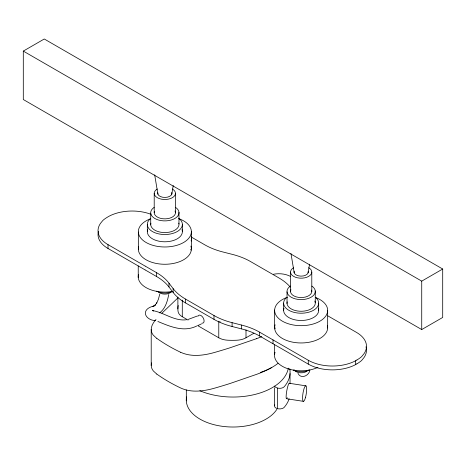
<?xml version="1.0" encoding="UTF-8"?>
<svg xmlns="http://www.w3.org/2000/svg" width="466" height="466" viewBox="0 0 466 466"><rect width="100%" height="100%" fill="white"/><g stroke="black" fill="none" stroke-linecap="round" stroke-linejoin="round"><path stroke-width="0.7" d="M177.89 297.098L177.89 308.865M178.973 223.983L178.973 212.298M274.509 405.735L274.509 387.724M315.278 302.679L315.278 290.994M156.78 374.093L153.43 371.029A23.195 13.392 0 0 1 151.59 367.709L151.211 365.344L151.211 329.631C151.211 325.728 153.512 322.303 155.999 319.484M151.211 365.344L151.502 362.863M171.803 194.153L173.241 185.52M308.108 272.849L309.546 264.216M168.709 294.529C167.463 301.269 165.389 308.678 159.558 312.907M159.762 294.128L158.382 299.347L156.483 303.459L156.885 302.824L154.875 305.37L155.463 304.787L153.728 306.046L154.456 305.76L152.702 306.453L153.43 306.168C140.709 309.139 144.32 319.839 155.545 320.725M309.89 370.388C308.83 375.841 300.826 379.44 297.99 373.371M161.935 313.169L177.756 298.048M356.898 360.002L355.558 360.789A34.105 19.688 0 0 1 308.282 360.259L259.667 332.2A59.31 34.239 0 0 0 241.569 325.058L232.091 322.658A59.31 34.239 0 0 1 213.993 315.517L185.52 299.073A59.31 34.239 0 0 1 173.148 288.623L168.989 283.153A59.31 34.239 0 0 0 156.617 272.703L145.217 266.121M356.898 363.841L355.558 364.633A34.105 19.688 0 0 1 308.282 364.103L259.667 336.044A59.31 34.239 0 0 0 241.569 328.903L232.091 326.503A59.31 34.239 0 0 1 213.993 319.356L185.52 302.917A59.31 34.239 0 0 1 173.148 292.467L168.989 286.998A59.31 34.239 0 0 0 156.617 276.548L145.217 269.965M23.3 51.097L44.27 38.993L442.7 269.022L442.7 317.451L421.73 329.561L23.3 99.526L23.3 51.097L421.73 281.132L442.7 269.022M197.601 325.565L218.775 337.792A14.533 8.388 0 0 0 227.845 340.221A54.499 31.467 0 0 0 236.938 340.221A14.533 8.394 0 0 0 246.001 337.792L253.888 333.237M197.421 315.971L188.287 319.379M201.376 323.94L198.091 325.443M196.786 325.973C183.814 332.526 170.113 326.532 157.858 321.476M256.696 338.625L230.058 347.77A410.622 237.072 0 0 1 214.407 352.5C203.543 355.558 191.316 357.195 180.721 352.302M273.606 274.229C279.35 273.158 285.483 273.781 290.702 276.495M186.423 319.758C174.465 321.377 164.213 312.604 152.714 310.589L153.518 310.909L152.469 310.391L153.215 310.886L152.865 310.612M289.071 383.244L305.935 385.848M286.677 398.75L303.465 401.348M289.759 368.682A57.085 32.958 0 0 1 285.728 384.84L284.266 386.704A5.178 2.994 0 0 1 277.375 388.032L275.866 387.386A5.394 3.116 0 0 1 274.66 386.052M289.101 398.896A57.085 32.958 0 0 1 285.728 405.42L284.266 407.29A5.178 2.994 0 0 1 277.375 408.612L275.866 407.966A5.394 3.116 0 0 1 274.789 404.902M191.037 236.879L204.854 244.854A59.31 34.239 0 0 0 222.958 251.995L232.429 254.401A59.31 34.239 0 0 1 250.533 261.543L279.006 277.981A59.31 34.239 0 0 1 290.207 286.986M327.837 315.855L356.513 332.415A34.105 19.688 0 0 1 363.975 353.764L361.773 356.461A19.665 11.353 0 0 1 360.742 357.387L360.538 357.544A45.056 26.014 0 0 1 356.886 359.991M191.037 240.724L191.514 240.998L191.514 237.153M150.902 214.278A34.105 19.688 0 0 0 108.962 216.271L107.623 217.057A45.068 26.02 0 0 0 103.965 219.503L103.778 219.672A19.624 11.33 0 0 0 102.747 220.593L100.545 223.29A34.105 19.688 0 0 0 108.013 244.638L145.066 266.034M98.454 231.456A34.105 19.688 0 0 0 108.013 248.483L145.066 269.878M178.245 305.504A14.533 8.394 0 0 0 178.082 306.238A54.499 31.467 0 0 0 178.076 311.486A14.533 8.388 0 0 0 182.288 316.723L188.078 320.066M156.78 338.374L153.43 335.316A23.195 13.392 0 0 1 151.59 331.99L151.211 329.631M290.982 253.533L294.197 272.849M154.677 174.837L157.892 194.153M274.544 344.461L274.55 354.632M138.239 265.929L138.245 277.491M421.73 281.132L421.73 329.561M355.558 360.789L355.558 364.633M327.656 310.735L327.656 328.017M318.674 303.104L318.674 310.368M311.789 272.051L311.789 291.425M308.276 360.265L308.276 364.103M290.516 272.051L290.516 291.425M290.038 373.586L290.038 383.518M287.027 291.85L287.027 303.535M283.631 303.104L283.631 310.368M277.357 388.05L277.357 408.63M274.649 310.007L274.649 327.295M273.012 339.9L273.012 343.745M259.667 332.2L259.667 336.044M246.001 329.846L246.001 337.792M241.569 325.058L241.569 328.903M232.091 322.658L232.091 326.503M218.775 321.179L218.775 337.792M213.993 315.517L213.993 319.356M191.351 231.311L191.351 248.599M186.313 389.931L186.313 400.842M185.52 299.073L185.52 302.917M182.369 224.408L182.369 231.672M182.288 300.11L182.288 316.723M175.484 193.355L175.484 212.729M173.148 288.623L173.148 292.467M168.989 283.153L168.989 286.998M156.617 272.703L156.617 276.548M154.211 193.355L154.211 212.729M150.722 213.154L150.722 224.839M147.326 224.408L147.326 231.672M138.344 232.039L138.344 249.322M108.013 244.638L108.013 248.483M314.824 301.013A14.143 8.167 0 0 1 301.892 311.259A14.143 8.167 0 0 1 287.173 301.852M311.905 286.118A14.143 8.167 0 0 1 310.874 297.355A14.143 8.167 0 0 1 291.384 297.331A14.143 8.167 0 0 1 290.44 286.089M308.673 267.711A10.636 6.14 0 0 1 308.673 276.39A10.636 6.14 0 0 1 293.632 276.39A10.636 6.14 0 0 1 293.632 267.711M311.544 290.114A10.636 6.14 0 0 1 300.774 297.558A10.636 6.14 0 0 1 290.947 289.695M308.172 271.468A7.089 4.095 0 0 1 300.902 276.14A7.089 4.095 0 0 1 294.227 271.183M178.822 223.144A14.143 8.167 0 0 1 164.859 232.575A14.143 8.167 0 0 1 150.868 223.156M175.6 207.422A14.143 8.167 0 0 1 174.569 218.659A14.143 8.167 0 0 1 155.079 218.636A14.143 8.167 0 0 1 154.135 207.393M172.368 189.015A10.636 6.14 0 0 1 172.368 197.695A10.636 6.14 0 0 1 157.327 197.695A10.636 6.14 0 0 1 157.327 189.015M175.053 210.999A10.636 6.14 0 0 1 165.226 218.863A10.636 6.14 0 0 1 154.456 211.424M171.773 192.487A7.089 4.095 0 0 1 165.098 197.444A7.089 4.095 0 0 1 157.828 192.773M220.226 321.907A14.533 8.388 0 0 1 219.725 321.68M172.653 291.39A11.924 6.885 0 0 1 156.593 291.151M172.857 291.384A26.638 15.378 0 0 1 138.443 274.684M190.763 249.246A26.638 15.378 0 0 1 191.095 250.184M178.519 218.56A26.515 15.308 0 0 1 185.334 241.394A26.515 15.308 0 0 1 145.211 241.959A26.515 15.308 0 0 1 150.075 218.962M190.885 246.077A26.515 15.308 0 0 1 165.413 264.263A26.515 15.308 0 0 1 138.618 246.724M317.969 367.336A26.638 15.378 0 0 1 287.341 368.559A26.638 15.378 0 0 1 275.057 352.313M274.905 328.874A26.638 15.378 0 0 1 275.237 327.942M307.793 370.406A7.374 4.258 0 0 1 300.605 372.794A7.374 4.258 0 0 1 294.11 369.823M309.412 369.847A11.924 6.885 0 0 1 293.364 370.091M315.925 297.658A26.515 15.308 0 0 1 320.789 320.655A26.515 15.308 0 0 1 280.666 320.09A26.515 15.308 0 0 1 287.481 297.256M327.382 325.419A26.515 15.308 0 0 1 300.587 342.959A26.515 15.308 0 0 1 275.115 324.773M276.915 409.241A46.711 26.964 0 0 1 222.253 426.297A46.711 26.964 0 0 1 186.61 396.91M277.998 363.34A55.605 32.102 0 0 1 260.506 372.381M271.806 367.505A93.392 53.916 0 0 1 256.679 374.326L230.058 383.489A410.622 237.072 0 0 1 214.407 388.213C203.543 391.277 191.316 392.908 180.721 388.015A165.418 95.501 0 0 1 156.803 374.082M288.326 368.157A55.605 32.102 0 0 1 255.467 394.306A55.605 32.102 0 0 1 199.856 390.718M180.697 352.319A165.418 95.501 0 0 1 156.803 338.368M261.799 336.615A93.392 53.916 0 0 1 256.679 338.607M287.283 397.737A7.835 1.142 -79.8 0 1 286.596 391.865A7.835 1.142 -79.8 0 1 289.532 383.594M181.996 229.604A17.522 10.112 0 0 1 164.847 241.79A17.522 10.112 0 0 1 147.699 229.604M179.282 218.676A17.522 10.112 0 0 1 176.457 231.986A17.522 10.112 0 0 1 153.238 231.986A17.522 10.112 0 0 1 150.413 218.676M318.301 308.3A17.522 10.112 0 0 1 301.153 320.486A17.522 10.112 0 0 1 284.004 308.3M315.587 297.372A17.522 10.112 0 0 1 312.762 310.682A17.522 10.112 0 0 1 289.543 310.682A17.522 10.112 0 0 1 286.718 297.372M365.996 346.815A34.105 19.688 0 0 1 363.975 357.608L361.773 360.305A19.665 11.353 0 0 1 360.742 361.226L360.538 361.389A45.056 26.014 0 0 1 356.886 363.835M171.605 291.565A7.374 4.258 0 0 1 164.615 294.11A7.374 4.258 0 0 1 157.916 291.308M198.015 316.175A4.45 2.569 60 0 1 203.252 317.975A4.45 2.569 60 0 1 201.912 323.171M305.428 397.702A7.858 1.66 -81.2 0 0 305.818 385.813A7.858 1.66 -81.2 0 0 302.591 397.218A7.858 1.66 -81.2 0 0 305.428 397.702"/></g></svg>
